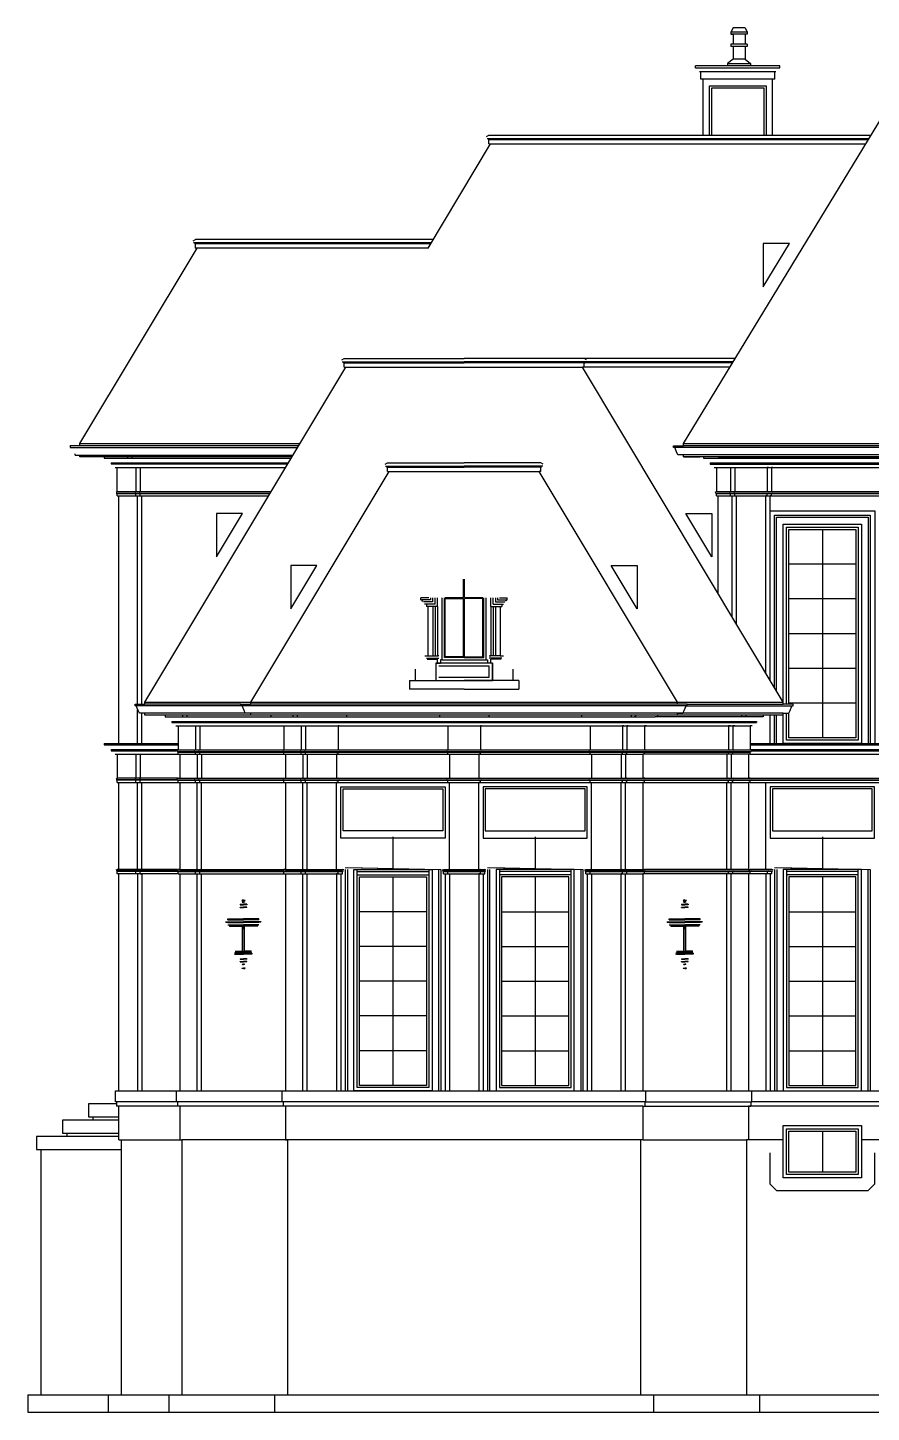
# Model space of a CAD drawing. Header units: metres. Extents: x -770 to 770, y 0 to 641.
# Drawn here: x -770 to -381, y 0 to 638 of the extents above; entities that cross this region are included whole.
import ezdxf

# ---------------------------------------------------------------- set-up
doc = ezdxf.new("R2010")
doc.units = ezdxf.units.M

msp = doc.modelspace()

# ---------------------------------------------------------------- linework, layer by layer
at = {"layer": 'EL-Roof', "color": 8}
for p, q in [((-558.33, 587.45, -0.34), (-557.24, 588, -0.34)), ((-557.24, 588, -0.34), (-381.28, 588, -0.34)), ((-558.08, 586.5, -0.34), (-382.2, 586.5, -0.34)), ((-557.24, 586, -0.34), (-557.61, 586, -0.34)), ((-557.24, 584, -0.34), (-557.24, 586, -0.34)), ((-557.24, 586, -0.34), (-382.5, 586, -0.34)), ((-557.24, 584, -0.34), (-383.72, 584, -0.34)), ((-557.24, 584, -0.34), (-556.49, 584, -0.34)), ((-583.79, 538.5, -0.34), (-693.29, 538.5, -0.34)), ((-582.89, 540, -0.34), (-692.44, 540, -0.34)), ((-584.09, 538, -0.34), (-692.44, 538, -0.34)), ((-585.29, 536, -0.34), (-692.44, 536, -0.34)), ((-624.83, 483.65), (-568.69, 483.65)), ((-623.95, 483.15), (-568.69, 483.15)), ((-444.78, 483.65), (-568.69, 483.65)), ((-513.43, 483.15), (-568.69, 483.15)), ((-750.1, 445.2), (-644.77, 445.2)), ((-750.1, 444.2), (-645.37, 444.2)), ((-747.76, 440.75), (-747.76, 441.29)), ((-747.76, 440.75), (-647.44, 440.75)), ((-745.69, 440), (-745.69, 440.75)), ((-177.44, 444.25), (-471.69, 444.25)), ((-177.44, 445), (-467.69, 445)), ((-177.44, 440.86), (-467.69, 440.86)), ((-604.89, 435.65), (-568.69, 435.65)), ((-604.02, 435.15), (-568.69, 435.15)), ((-532.48, 435.65), (-568.69, 435.65)), ((-533.36, 435.15), (-568.69, 435.15)), ((-671.46, 325.25), (-719.69, 325.25)), ((-671.46, 326), (-715.69, 326)), ((-466.41, 325.25), (-670.96, 325.25)), ((-470.42, 326), (-666.96, 326)), ((-465.91, 326), (-421.69, 326)), ((-465.91, 325.25), (-417.68, 325.25)), ((-421.69, 321.86), (-715.69, 321.86))]:
    msp.add_line(p, q, dxfattribs=at)
at = {"layer": 'EL-Roof'}
for p, q in [((-623.95, 485.15), (-568.69, 485.15)), ((-443.87, 485.15), (-568.69, 485.15)), ((-605.11, 436.6), (-604.02, 437.15)), ((-604.02, 435.15), (-604.39, 435.15)), ((-604.02, 437.15), (-568.69, 437.15)), ((-604.02, 433.15), (-604.02, 435.15)), ((-533.36, 437.15), (-568.69, 437.15)), ((-532.26, 436.6), (-533.36, 437.15)), ((-533.36, 435.15), (-532.98, 435.15)), ((-533.36, 433.15), (-533.36, 435.15)), ((-604.02, 433.15), (-603.27, 433.15)), ((-533.36, 433.15), (-534.11, 433.15)), ((-421.69, 321), (-715.69, 321))]:
    msp.add_line(p, q, dxfattribs=at)
at = {"layer": 'EL-Roof', "color": 1}
for p, q in [((-623.2, 481.15), (-514.18, 481.15)), ((-603.27, 433.15), (-534.11, 433.15))]:
    msp.add_line(p, q, dxfattribs=at)
at = {"layer": 'EL-Roof', "linetype": 'ByBlock'}
msp.add_line((-467.69, 440), (-460.04, 440), dxfattribs=at)
at = {"layer": 'EL-Roof'}
for points in [[(-467.69, 446), (-367.44, 610.75)], [(-715.69, 327), (-623.2, 481.15)], [(-421.69, 327), (-514.18, 481.15)], [(-467.69, 440), (-467.69, 440.86), (-470.19, 440.86), (-470.79, 442.2), (-471.69, 444.25), (-472.19, 444.25), (-472.19, 445), (-467.69, 445), (-467.69, 446)], [(-467.69, 446), (-177.44, 446)], [(-177.44, 440), (-467.69, 440)], [(-666.96, 327), (-603.27, 433.15)], [(-470.42, 327), (-534.11, 433.15)], [(-715.69, 321), (-715.69, 321.86), (-718.19, 321.86), (-718.79, 323.2), (-719.69, 325.25), (-720.19, 325.25), (-720.19, 326), (-715.69, 326), (-715.69, 327)], [(-715.69, 327), (-421.69, 327)], [(-666.96, 321), (-666.96, 321.86), (-669.46, 321.86), (-670.06, 323.2), (-670.96, 325.25), (-671.46, 325.25), (-671.46, 326), (-666.96, 326), (-666.96, 327)], [(-470.42, 321), (-470.42, 321.86), (-467.92, 321.86), (-467.32, 323.2), (-466.41, 325.25), (-465.91, 325.25), (-465.91, 326), (-470.42, 326), (-470.42, 327)], [(-421.69, 321), (-421.69, 321.86), (-419.19, 321.86), (-418.58, 323.2), (-417.68, 325.25), (-417.18, 325.25), (-417.18, 326), (-421.69, 326), (-421.69, 327)]]:
    msp.add_lwpolyline(points, dxfattribs=at)
at = {"layer": 'EL-Roof', "color": 8, "elevation": -0.34}
for points in [[(-585.29, 536), (-556.49, 584)], [(-745.69, 446), (-691.69, 536)]]:
    msp.add_lwpolyline(points, dxfattribs=at)
at = {"layer": 'EL-Roof', "color": 8}
for points in [[(-745.69, 446), (-644.29, 446)], [(-647.89, 440), (-745.69, 440)]]:
    msp.add_lwpolyline(points, dxfattribs=at)
at = {"layer": 'EL-Stair', "color": 8}
for points in [[(-728.73, 142), (-741.69, 142), (-741.69, 136), (-727.69, 136)], [(-727.69, 134.5), (-753.69, 134.5), (-753.69, 128.5), (-727.69, 128.5)], [(-739.69, 136), (-739.69, 134.5)], [(-751.69, 128.5), (-751.69, 127)], [(-727.69, 127), (-765.69, 127), (-765.69, 121), (-726.69, 121)], [(-763.69, 121), (-763.69, 119.5)]]:
    msp.add_lwpolyline(points, dxfattribs=at)
at = {"layer": 'EL-Trim', "color": 8}
for p, q in [((-438.26, 635.52), (-445.82, 635.52)), ((-438.26, 634.52), (-445.82, 634.52)), ((-438.26, 629.89), (-445.82, 629.89)), ((-438.26, 628.89), (-445.82, 628.89)), ((-462.04, 619.02), (-462.04, 620.02)), ((-423.24, 620.02), (-462.04, 620.02)), ((-462.04, 619.02), (-423.24, 619.02)), ((-462.04, 619.02), (-462.04, 619.02)), ((-447.32, 621.02), (-436.76, 621.02)), ((-439.26, 623.02), (-444.82, 623.02)), ((-423.24, 619.02), (-423.24, 620.02)), ((-423.24, 619.02), (-423.24, 619.02)), ((-425.04, 617.22), (-460.24, 617.22)), ((-459.64, 613.81), (-459.64, 617.22)), ((-425.64, 613.81), (-459.64, 613.81)), ((-458.64, 588), (-458.64, 613.81)), ((-426.64, 588), (-426.64, 613.81)), ((-425.64, 613.81), (-425.64, 617.22)), ((-693.53, 539.45, -0.34), (-692.44, 540, -0.34)), ((-692.44, 538, -0.34), (-692.81, 538, -0.34)), ((-692.44, 536, -0.34), (-692.44, 538, -0.34)), ((-692.44, 536, -0.34), (-691.69, 536, -0.34)), ((-750.1, 445.2), (-750.1, 444.2)), ((-745.69, 445.2), (-745.69, 446)), ((-734.44, 440, 0.34), (-734.44, 439.25, 0.34)), ((-723.69, 440, 0.34), (-723.69, 439.25, 0.34)), ((-721.69, 440, 0.34), (-721.69, 439.25, 0.34)), ((-734.44, 439.25, 0.34), (-733.44, 439.25, 0.34)), ((-733.44, 439.25), (-648.34, 439.25)), ((-731.31, 437.13, 0.34), (-731.31, 436.63, 0.34)), ((-731.31, 437.13), (-649.61, 437.13)), ((-731.31, 436.63), (-649.91, 436.63)), ((-729.44, 435), (-650.89, 435)), ((-723.69, 439.25, 0.34), (-723.19, 439.25, 0.34)), ((-721.69, 439.25, 0.34), (-721.19, 439.25, 0.34)), ((-721.69, 437.13, 0.34), (-721.69, 436.63, 0.34)), ((-719.81, 435, 0.34), (-719.81, 424, 0.34)), ((-719.69, 437.13, 0.34), (-719.69, 436.63, 0.34)), ((-717.81, 435, 0.34), (-717.81, 424, 0.34)), ((-728.99, 423.73, 0.34), (-728.44, 424, 0.34)), ((-728.88, 423.25, 0.34), (-657.94, 423.25, 0.34)), ((-728.63, 423, 0.34), (-658.09, 423, 0.34)), ((-728.44, 424, 0.34), (-657.49, 424, 0.34)), ((-728.44, 422, 0.34), (-728.44, 423, 0.34)), ((-728.44, 422, 0.34), (-658.69, 422, 0.34)), ((-727.69, 308), (-727.69, 422, 0.34)), ((-720.36, 423.73, 0.34), (-719.81, 424, 0.34)), ((-719.81, 422, 0.34), (-719.81, 423, 0.34)), ((-719.06, 326), (-719.06, 422, 0.34)), ((-718.36, 423.73, 0.34), (-717.81, 424, 0.34)), ((-717.81, 422, 0.34), (-717.81, 423, 0.34)), ((-717.06, 326), (-717.06, 422, 0.34)), ((-719.06, 308), (-719.06, 323.42)), ((-717.06, 308), (-717.06, 321.87)), ((-734.44, 308), (-734.44, 307.25)), ((-734.44, 308), (-700.44, 308)), ((-734.44, 307.25), (-700.44, 307.25)), ((-723.69, 308), (-723.69, 307.25)), ((-721.69, 308), (-721.69, 307.25)), ((-731.31, 305.13), (-731.31, 304.63)), ((-731.31, 305.13), (-700.44, 305.13)), ((-731.28, 304.63), (-701.09, 304.63)), ((-729.44, 303), (-728.44, 303)), ((-728.44, 303), (-728.44, 292)), ((-728.44, 303), (-699.69, 303)), ((-721.69, 305.13), (-721.69, 304.63)), ((-720.31, 303), (-719.81, 303)), ((-719.81, 303), (-719.81, 292)), ((-719.69, 305.13), (-719.69, 304.63)), ((-718.31, 303), (-717.81, 303)), ((-717.81, 303), (-717.81, 292)), ((-728.99, 291.73), (-728.44, 292)), ((-700.88, 291.25), (-728.88, 291.25)), ((-700.44, 291), (-728.63, 291)), ((-700.44, 292), (-728.44, 292)), ((-728.44, 290), (-728.44, 291)), ((-728.44, 290), (-700.44, 290)), ((-727.69, 250), (-727.69, 290)), ((-720.36, 291.73), (-719.81, 292)), ((-719.81, 290), (-719.81, 291)), ((-719.06, 250), (-719.06, 290)), ((-718.36, 291.73), (-717.81, 292)), ((-717.81, 290), (-717.81, 291)), ((-717.06, 250), (-717.06, 290)), ((-728.99, 249.73), (-728.44, 250)), ((-700.88, 249.25), (-728.86, 249.25)), ((-728.44, 249), (-728.63, 249)), ((-700.63, 250), (-728.44, 250)), ((-728.44, 248), (-728.44, 249)), ((-700.63, 249), (-728.44, 249)), ((-720.36, 249.73), (-719.81, 250)), ((-719.81, 249), (-720, 249)), ((-719.81, 248), (-719.81, 249)), ((-718.36, 249.73), (-717.81, 250)), ((-717.81, 249), (-718, 249)), ((-717.81, 248), (-717.81, 249)), ((-700.63, 248), (-728.44, 248)), ((-727.69, 148), (-727.69, 248)), ((-719.06, 248), (-719.06, 148)), ((-717.81, 248), (-717.06, 248)), ((-701.19, 143), (-729.19, 143)), ((-728.73, 143), (-728.73, 141)), ((-700.73, 141), (-728.73, 141)), ((-727.69, 125.5), (-727.69, 141)), ((-485.38, 143), (-701.19, 143)), ((-484.92, 143), (-436.65, 143)), ((-312.19, 143), (-436.42, 143)), ((-726.69, 125.5), (-699.69, 125.5))]:
    msp.add_line(p, q, dxfattribs=at)
for points in [[(-439.26, 637.52), (-444.82, 637.52), (-445.82, 635.52), (-445.82, 634.52), (-444.82, 634.54), (-444.82, 629.89)], [(-439.26, 637.52), (-438.26, 635.52), (-438.26, 634.52), (-439.26, 634.54), (-439.26, 629.89)], [(-444.82, 628.89), (-444.82, 623.02), (-447.32, 621.02), (-447.32, 620.02)], [(-445.82, 629.89), (-445.82, 628.89)], [(-439.26, 628.89), (-439.26, 623.02), (-436.76, 621.02), (-436.76, 620.02)], [(-438.26, 629.89), (-438.26, 628.89)], [(-455.64, 588), (-455.64, 610.81), (-429.64, 610.81), (-429.64, 588)], [(-454.64, 588), (-454.64, 609.81), (-430.64, 609.81), (-430.64, 588)], [(-717.06, 250), (-717.06, 250)], [(-717.06, 248), (-717.06, 148)], [(-728.73, 143), (-729.19, 143), (-729.19, 148), (-701.19, 148)], [(-727.69, 125.5), (-726.69, 125.5), (-726.69, 119.5)]]:
    msp.add_lwpolyline(points, dxfattribs=at)
at = {"layer": 'EL-Trim', "color": 8, "elevation": 0.34}
msp.add_lwpolyline([(-728.44, 424), (-728.44, 435)], dxfattribs=at)
at = {"layer": 'EL-Wall'}
for p, q in [((-700.73, 143), (-700.73, 141)), ((-699.69, 141), (-700.73, 141)), ((-652, 143), (-652, 141)), ((-650.96, 141), (-652, 141)), ((-486.42, 141), (-485.38, 141)), ((-485.38, 143), (-485.38, 141)), ((-437.69, 141), (-436.65, 141)), ((-436.65, 143), (-436.65, 141))]:
    msp.add_line(p, q, dxfattribs=at)
for points in [[(-700.73, 143), (-701.19, 143), (-701.19, 148), (-436.19, 148)], [(-652, 143), (-652.46, 143), (-652.46, 148)], [(-485.38, 143), (-484.92, 143), (-484.92, 148)], [(-436.65, 143), (-436.19, 143), (-436.19, 148)]]:
    msp.add_lwpolyline(points, dxfattribs=at)
at = {"layer": 'EL-Window'}
for p, q in [((-403.69, 406.5), (-403.69, 310.5)), ((-388.19, 390.5), (-419.19, 390.5)), ((-388.19, 374.5), (-419.19, 374.5)), ((-388.19, 358.5), (-419.19, 358.5)), ((-388.19, 342.5), (-419.19, 342.5)), ((-388.19, 326.5), (-419.19, 326.5)), ((-601.44, 265), (-601.44, 250)), ((-535.94, 265), (-535.94, 250)), ((-403.69, 265), (-403.69, 250)), ((-617.94, 249), (-584.94, 249)), ((-616.44, 250), (-586.44, 250)), ((-519.44, 249), (-552.44, 249)), ((-520.94, 250), (-550.94, 250)), ((-387.19, 249), (-420.19, 249)), ((-388.69, 250), (-418.69, 250)), ((-617.94, 247.5), (-584.94, 247.5)), ((-601.44, 246.5), (-601.44, 150.5)), ((-519.44, 247.5), (-552.44, 247.5)), ((-535.94, 246.5), (-535.94, 150.5)), ((-387.19, 247.5), (-420.19, 247.5)), ((-403.69, 246.5), (-403.69, 150.5)), ((-585.94, 230.5), (-616.94, 230.5)), ((-551.44, 230.5), (-520.44, 230.5)), ((-419.19, 230.5), (-388.19, 230.5)), ((-585.94, 214.5), (-616.94, 214.5)), ((-551.44, 214.5), (-520.44, 214.5)), ((-419.19, 214.5), (-388.19, 214.5)), ((-585.94, 198.5), (-616.94, 198.5)), ((-551.44, 198.5), (-520.44, 198.5)), ((-419.19, 198.5), (-388.19, 198.5)), ((-585.94, 182.5), (-616.94, 182.5)), ((-551.44, 182.5), (-520.44, 182.5)), ((-419.19, 182.5), (-388.19, 182.5)), ((-585.94, 166.5), (-616.94, 166.5)), ((-551.44, 166.5), (-520.44, 166.5)), ((-419.19, 166.5), (-388.19, 166.5))]:
    msp.add_line(p, q, dxfattribs=at)
at = {"layer": 'EL-Window', "color": 1}
for points in [[(-421.69, 326), (-421.69, 409), (-385.69, 409), (-385.69, 308), (-421.69, 308)], [(-421.69, 308), (-421.69, 321.86)]]:
    msp.add_lwpolyline(points, dxfattribs=at)
at = {"layer": 'EL-Window', "color": 8}
for points in [[(-420.19, 326), (-420.19, 407.5), (-387.19, 407.5), (-387.19, 309.5), (-420.19, 309.5), (-420.19, 321.86)], [(-419.19, 326), (-419.19, 406.5), (-388.19, 406.5), (-388.19, 310.5), (-419.19, 310.5), (-419.19, 321.86)], [(-616.44, 250), (-586.44, 250)], [(-520.94, 250), (-550.94, 250)], [(-388.69, 250), (-418.69, 250)]]:
    msp.add_lwpolyline(points, dxfattribs=at)
at = {"layer": 'EL-Window', "color": 1}
for points in [[(-583.44, 250), (-583.44, 148), (-619.44, 148), (-619.44, 250)], [(-553.94, 250), (-553.94, 148), (-517.94, 148), (-517.94, 250)], [(-421.69, 250), (-421.69, 148), (-385.69, 148), (-385.69, 250)]]:
    msp.add_lwpolyline(points, close=True, dxfattribs=at)
at = {"layer": 'EL-Window', "color": 8}
for points in [[(-584.94, 250), (-584.94, 149.5), (-617.94, 149.5), (-617.94, 250)], [(-552.44, 250), (-552.44, 149.5), (-519.44, 149.5), (-519.44, 250)], [(-420.19, 250), (-420.19, 149.5), (-387.19, 149.5), (-387.19, 250)], [(-585.94, 246.5), (-585.94, 150.5), (-616.94, 150.5), (-616.94, 246.5)], [(-551.44, 246.5), (-551.44, 150.5), (-520.44, 150.5), (-520.44, 246.5)], [(-419.19, 246.5), (-419.19, 150.5), (-388.19, 150.5), (-388.19, 246.5)]]:
    msp.add_lwpolyline(points, close=True, dxfattribs=at)
at = {"layer": 'FP-Above'}
for points in [[(-387.19, 119.5), (-387.19, 109.5), (-420.19, 109.5), (-420.19, 119.5)], [(-388.19, 119.5), (-388.19, 110.5), (-419.19, 110.5), (-419.19, 119.5)], [(-403.69, 119.5), (-403.69, 110.5)]]:
    msp.add_lwpolyline(points, dxfattribs=at)
at = {"layer": 'FP-Footing'}
for p, q in [((-763.69, 119.5), (-763.69, 8)), ((-726.69, 119.5), (-726.69, 8)), ((-698.69, 119.5), (-698.69, 8)), ((-649.96, 119.5), (-649.96, 8)), ((-487.42, 119.5), (-487.42, 8)), ((-438.69, 119.5), (-438.69, 8)), ((-769.69, 8), (-769.69, 0)), ((-769.69, 8), (769.69, 8)), ((-732.69, 8), (-732.69, 0)), ((-704.69, 8), (-704.69, 0)), ((-655.96, 8), (-655.96, 0)), ((-481.42, 8), (-481.42, 0)), ((-432.69, 8), (-432.69, 0)), ((-769.69, 0), (0.31, 0))]:
    msp.add_line(p, q, dxfattribs=at)
for points in [[(-379.69, 119.5), (-379.69, 105), (-382.69, 102), (-424.69, 102), (-427.69, 105), (-427.69, 119.5)], [(-385.69, 119.5), (-385.69, 108), (-421.69, 108), (-421.69, 119.5)]]:
    msp.add_lwpolyline(points, dxfattribs=at)
at = {"layer": 'FP-Hatch'}
for p, q in [((-671.89, 233.89), (-671.82, 233.89)), ((-671.82, 233.89), (-670.32, 233.89)), ((-671.82, 233.71), (-670.32, 233.71)), ((-671.82, 232.39), (-670.32, 232.39)), ((-671.63, 232.58), (-670.32, 232.58)), ((-670.92, 235.6), (-670.98, 235.6)), ((-670.92, 235.6), (-670.32, 235.6)), ((-670.32, 235.78), (-670.9, 235.78)), ((-670.88, 234.85), (-670.32, 234.85)), ((-670.79, 235.03), (-670.32, 235.03)), ((-670.32, 235.78), (-669.74, 235.78)), ((-669.72, 235.6), (-670.32, 235.6)), ((-669.85, 235.03), (-670.32, 235.03)), ((-669.76, 234.85), (-670.32, 234.85)), ((-668.82, 233.89), (-670.32, 233.89)), ((-668.82, 233.71), (-670.32, 233.71)), ((-669.01, 232.58), (-670.32, 232.58)), ((-668.82, 232.39), (-670.32, 232.39)), ((-669.72, 235.6), (-669.67, 235.6)), ((-668.75, 233.89), (-668.82, 233.89)), ((-468.62, 233.89), (-468.55, 233.89)), ((-468.55, 233.89), (-467.05, 233.89)), ((-468.55, 233.71), (-467.05, 233.71)), ((-468.55, 232.39), (-467.05, 232.39)), ((-468.37, 232.58), (-467.05, 232.58)), ((-467.66, 235.6), (-467.71, 235.6)), ((-467.66, 235.6), (-467.05, 235.6)), ((-467.05, 235.78), (-467.63, 235.78)), ((-467.62, 234.85), (-467.05, 234.85)), ((-467.52, 235.03), (-467.05, 235.03)), ((-467.05, 235.78), (-466.47, 235.78)), ((-466.45, 235.6), (-467.05, 235.6)), ((-466.58, 235.03), (-467.05, 235.03)), ((-466.49, 234.85), (-467.05, 234.85)), ((-465.55, 233.89), (-467.05, 233.89)), ((-465.55, 233.71), (-467.05, 233.71)), ((-465.74, 232.58), (-467.05, 232.58)), ((-465.55, 232.39), (-467.05, 232.39)), ((-466.45, 235.6), (-466.4, 235.6)), ((-465.49, 233.89), (-465.55, 233.89)), ((-678.45, 225.82), (-678.38, 225.82)), ((-678.38, 225.64), (-678.38, 225.82)), ((-678.38, 225.82), (-670.32, 225.82)), ((-678.38, 225.64), (-677.63, 225.64)), ((-677.63, 225.64), (-670.32, 225.64)), ((-677.45, 226.77), (-677.45, 227.14)), ((-677.45, 227.14), (-670.32, 227.14)), ((-677.45, 226.77), (-670.32, 226.77)), ((-677.45, 225.46), (-670.32, 225.46)), ((-677.45, 224.52), (-677.3, 224.52)), ((-677.3, 224.52), (-670.32, 224.52)), ((-676.96, 224.33), (-677.11, 224.33)), ((-676.96, 224.33), (-670.32, 224.33)), ((-676.88, 223.96), (-676.95, 223.96)), ((-676.88, 223.96), (-670.51, 223.96)), ((-676.69, 223.88), (-670.77, 223.88)), ((-670.77, 212.23), (-670.77, 223.96)), ((-670.7, 212.23), (-670.7, 223.96)), ((-663.2, 227.14), (-670.32, 227.14)), ((-663.2, 226.77), (-670.32, 226.77)), ((-662.26, 225.82), (-670.32, 225.82)), ((-663.01, 225.64), (-670.32, 225.64)), ((-663.2, 225.46), (-670.32, 225.46)), ((-663.35, 224.52), (-670.32, 224.52)), ((-663.68, 224.33), (-670.32, 224.33)), ((-663.77, 223.96), (-670.13, 223.96)), ((-669.95, 212.23), (-669.95, 223.96)), ((-669.87, 212.23), (-669.87, 223.96)), ((-663.96, 223.88), (-669.87, 223.88)), ((-663.77, 223.96), (-663.69, 223.96)), ((-663.68, 224.33), (-663.53, 224.33)), ((-663.2, 224.52), (-663.35, 224.52)), ((-663.2, 226.77), (-663.2, 227.14)), ((-662.26, 225.64), (-663.01, 225.64)), ((-662.26, 225.64), (-662.26, 225.82)), ((-662.19, 225.82), (-662.26, 225.82)), ((-475.18, 225.82), (-475.12, 225.82)), ((-475.12, 225.64), (-475.12, 225.82)), ((-475.12, 225.82), (-467.05, 225.82)), ((-475.12, 225.64), (-474.37, 225.64)), ((-474.37, 225.64), (-467.05, 225.64)), ((-474.18, 226.77), (-474.18, 227.14)), ((-474.18, 227.14), (-467.05, 227.14)), ((-474.18, 226.77), (-467.05, 226.77)), ((-474.18, 225.46), (-467.05, 225.46)), ((-474.18, 224.52), (-474.03, 224.52)), ((-474.03, 224.52), (-467.05, 224.52)), ((-473.69, 224.33), (-473.84, 224.33)), ((-473.69, 224.33), (-467.05, 224.33)), ((-473.61, 223.96), (-473.68, 223.96)), ((-473.61, 223.96), (-467.24, 223.96)), ((-473.42, 223.88), (-467.5, 223.88)), ((-467.5, 212.23), (-467.5, 223.96)), ((-467.43, 212.23), (-467.43, 223.96)), ((-459.93, 227.14), (-467.05, 227.14)), ((-459.93, 226.77), (-467.05, 226.77)), ((-458.99, 225.82), (-467.05, 225.82)), ((-459.74, 225.64), (-467.05, 225.64)), ((-459.93, 225.46), (-467.05, 225.46)), ((-460.08, 224.52), (-467.05, 224.52)), ((-460.42, 224.33), (-467.05, 224.33)), ((-460.5, 223.96), (-466.87, 223.96)), ((-466.68, 212.23), (-466.68, 223.96)), ((-466.6, 212.23), (-466.6, 223.96)), ((-460.69, 223.88), (-466.6, 223.88)), ((-460.5, 223.96), (-460.42, 223.96)), ((-460.42, 224.33), (-460.27, 224.33)), ((-459.93, 224.52), (-460.08, 224.52)), ((-459.93, 226.77), (-459.93, 227.14)), ((-458.99, 225.64), (-459.74, 225.64)), ((-458.99, 225.64), (-458.99, 225.82)), ((-458.92, 225.82), (-458.99, 225.82)), ((-674.53, 211.14), (-674.46, 211.14)), ((-674.46, 211.05), (-674.46, 211.14)), ((-674.46, 211.14), (-670.32, 211.14)), ((-674.46, 211.05), (-674.28, 211.05)), ((-674.28, 211.05), (-670.32, 211.05)), ((-674.18, 210.96), (-673.44, 210.96)), ((-674.02, 212.23), (-674.09, 212.2)), ((-674.07, 211.67), (-674.07, 211.86)), ((-674.07, 211.86), (-670.32, 211.86)), ((-674.07, 211.67), (-670.32, 211.67)), ((-674.02, 212.23), (-670.32, 212.23)), ((-673.85, 212.31), (-670.77, 212.31)), ((-673.44, 210.96), (-670.32, 210.96)), ((-666.62, 212.23), (-670.32, 212.23)), ((-666.57, 211.86), (-670.32, 211.86)), ((-666.57, 211.67), (-670.32, 211.67)), ((-666.18, 211.14), (-670.32, 211.14)), ((-666.37, 211.05), (-670.32, 211.05)), ((-667.2, 210.96), (-670.32, 210.96)), ((-666.79, 212.31), (-669.87, 212.31)), ((-666.46, 210.96), (-667.2, 210.96)), ((-666.62, 212.23), (-666.55, 212.2)), ((-666.57, 211.67), (-666.57, 211.86)), ((-666.18, 211.05), (-666.37, 211.05)), ((-666.18, 211.05), (-666.18, 211.14)), ((-666.11, 211.14), (-666.18, 211.14)), ((-471.26, 211.14), (-471.19, 211.14)), ((-471.19, 211.05), (-471.19, 211.14)), ((-471.19, 211.14), (-467.05, 211.14)), ((-471.19, 211.05), (-471.01, 211.05)), ((-471.01, 211.05), (-467.05, 211.05)), ((-470.91, 210.96), (-470.17, 210.96)), ((-470.75, 212.23), (-470.82, 212.2)), ((-470.8, 211.67), (-470.8, 211.86)), ((-470.8, 211.86), (-467.05, 211.86)), ((-470.8, 211.67), (-467.05, 211.67)), ((-470.75, 212.23), (-467.05, 212.23)), ((-470.58, 212.31), (-467.5, 212.31)), ((-470.17, 210.96), (-467.05, 210.96)), ((-463.35, 212.23), (-467.05, 212.23)), ((-463.3, 211.86), (-467.05, 211.86)), ((-463.3, 211.67), (-467.05, 211.67)), ((-462.91, 211.14), (-467.05, 211.14)), ((-463.1, 211.05), (-467.05, 211.05)), ((-463.94, 210.96), (-467.05, 210.96)), ((-463.52, 212.31), (-466.6, 212.31)), ((-463.19, 210.96), (-463.94, 210.96)), ((-463.35, 212.23), (-463.29, 212.2)), ((-463.3, 211.67), (-463.3, 211.86)), ((-462.91, 211.05), (-463.1, 211.05)), ((-462.91, 211.05), (-462.91, 211.14)), ((-462.84, 211.14), (-462.91, 211.14)), ((-671.89, 207.35), (-671.82, 207.35)), ((-671.82, 208.85), (-670.32, 208.85)), ((-671.82, 207.54), (-670.32, 207.54)), ((-671.82, 207.35), (-670.32, 207.35)), ((-671.63, 208.66), (-670.32, 208.66)), ((-670.92, 204.52), (-670.98, 204.52)), ((-670.92, 204.52), (-670.32, 204.52)), ((-670.32, 204.34), (-670.9, 204.34)), ((-670.88, 206.4), (-670.32, 206.4)), ((-670.79, 206.21), (-670.32, 206.21)), ((-668.82, 208.85), (-670.32, 208.85)), ((-669.01, 208.66), (-670.32, 208.66)), ((-668.82, 207.54), (-670.32, 207.54)), ((-668.82, 207.35), (-670.32, 207.35)), ((-669.76, 206.4), (-670.32, 206.4)), ((-669.85, 206.21), (-670.32, 206.21)), ((-669.72, 204.52), (-670.32, 204.52)), ((-670.32, 204.34), (-669.74, 204.34)), ((-669.72, 204.52), (-669.67, 204.52)), ((-668.75, 207.35), (-668.82, 207.35)), ((-468.62, 207.35), (-468.55, 207.35)), ((-468.55, 208.85), (-467.05, 208.85)), ((-468.55, 207.54), (-467.05, 207.54)), ((-468.55, 207.35), (-467.05, 207.35)), ((-468.37, 208.66), (-467.05, 208.66)), ((-467.66, 204.52), (-467.71, 204.52)), ((-467.66, 204.52), (-467.05, 204.52)), ((-467.05, 204.34), (-467.63, 204.34)), ((-467.62, 206.4), (-467.05, 206.4)), ((-467.52, 206.21), (-467.05, 206.21)), ((-465.55, 208.85), (-467.05, 208.85)), ((-465.74, 208.66), (-467.05, 208.66)), ((-465.55, 207.54), (-467.05, 207.54)), ((-465.55, 207.35), (-467.05, 207.35)), ((-466.49, 206.4), (-467.05, 206.4)), ((-466.58, 206.21), (-467.05, 206.21)), ((-466.45, 204.52), (-467.05, 204.52)), ((-467.05, 204.34), (-466.47, 204.34)), ((-466.45, 204.52), (-466.4, 204.52)), ((-465.49, 207.35), (-465.55, 207.35))]:
    msp.add_line(p, q, dxfattribs=at)
for points in [[(-671.82, 233.89), (-671.82, 233.71)], [(-671.82, 232.39), (-671.82, 232.58), (-671.63, 232.58)], [(-670.9, 235.78), (-670.98, 235.78), (-671.07, 235.69), (-671.07, 235.69), (-670.98, 235.6)], [(-670.79, 235.03), (-670.88, 234.94), (-670.88, 234.85)], [(-669.85, 235.03), (-669.76, 234.94), (-669.76, 234.85)], [(-669.74, 235.78), (-669.67, 235.78), (-669.57, 235.69), (-669.57, 235.69), (-669.67, 235.6)], [(-668.82, 232.39), (-668.82, 232.58), (-669.01, 232.58)], [(-668.82, 233.89), (-668.82, 233.71)], [(-468.55, 233.89), (-468.55, 233.71)], [(-468.55, 232.39), (-468.55, 232.58), (-468.37, 232.58)], [(-467.63, 235.78), (-467.71, 235.78), (-467.8, 235.69), (-467.8, 235.69), (-467.71, 235.6)], [(-467.52, 235.03), (-467.62, 234.94), (-467.62, 234.85)], [(-466.58, 235.03), (-466.49, 234.94), (-466.49, 234.85)], [(-466.47, 235.78), (-466.4, 235.78), (-466.3, 235.69), (-466.3, 235.69), (-466.4, 235.6)], [(-465.55, 232.39), (-465.55, 232.58), (-465.74, 232.58)], [(-465.55, 233.89), (-465.55, 233.71)], [(-670.51, 222.46), (-670.51, 224.33), (-670.13, 224.33), (-670.13, 222.46)], [(-466.87, 222.46), (-466.87, 224.33), (-467.24, 224.33), (-467.24, 222.46)], [(-671.82, 208.85), (-671.82, 208.66), (-671.63, 208.66)], [(-671.82, 207.35), (-671.82, 207.54)], [(-670.9, 204.34), (-670.98, 204.34), (-671.07, 204.43), (-671.07, 204.43), (-670.98, 204.52)], [(-670.79, 206.21), (-670.88, 206.31), (-670.88, 206.4)], [(-669.85, 206.21), (-669.76, 206.31), (-669.76, 206.4)], [(-669.74, 204.34), (-669.67, 204.34), (-669.57, 204.43), (-669.57, 204.43), (-669.67, 204.52)], [(-668.82, 208.85), (-668.82, 208.66), (-669.01, 208.66)], [(-668.82, 207.35), (-668.82, 207.54)], [(-468.55, 208.85), (-468.55, 208.66), (-468.37, 208.66)], [(-468.55, 207.35), (-468.55, 207.54)], [(-467.63, 204.34), (-467.71, 204.34), (-467.8, 204.43), (-467.8, 204.43), (-467.71, 204.52)], [(-467.52, 206.21), (-467.62, 206.31), (-467.62, 206.4)], [(-466.58, 206.21), (-466.49, 206.31), (-466.49, 206.4)], [(-466.47, 204.34), (-466.4, 204.34), (-466.3, 204.43), (-466.3, 204.43), (-466.4, 204.52)], [(-465.55, 208.85), (-465.55, 208.66), (-465.74, 208.66)], [(-465.55, 207.35), (-465.55, 207.54)]]:
    msp.add_lwpolyline(points, dxfattribs=at)
at = {"layer": 'FP-Note'}
for points in [[(-418.89, 538.2), (-430.89, 538.2), (-430.89, 518.2), (-418.89, 538.2)], [(-670.77, 413.9), (-682.77, 413.9), (-682.77, 393.9), (-670.77, 413.9)], [(-466.6, 413.9), (-454.6, 413.9), (-454.6, 393.9), (-466.6, 413.9)], [(-636.44, 389.9), (-648.44, 389.9), (-648.44, 369.9), (-636.44, 389.9)], [(-500.93, 389.9), (-488.93, 389.9), (-488.93, 369.9), (-500.93, 389.9)]]:
    msp.add_lwpolyline(points, dxfattribs=at)
at = {"layer": 'FP-Proposed Wall'}
for p, q in [((-625.05, 484.6), (-623.95, 485.15)), ((-512.33, 484.6), (-513.43, 485.15)), ((-623.95, 483.15), (-624.33, 483.15)), ((-623.95, 481.15), (-623.95, 483.15)), ((-623.95, 481.15), (-623.2, 481.15)), ((-513.43, 481.15), (-514.18, 481.15)), ((-513.43, 483.15), (-513.05, 483.15)), ((-513.43, 481.15), (-513.43, 483.15)), ((-458.44, 440), (-458.44, 439.25)), ((-451.69, 440), (-177.44, 440)), ((-458.44, 439.25), (-457.44, 439.25)), ((-455.31, 437.12), (-455.31, 436.62)), ((-453.44, 435), (-452.44, 435)), ((-452.44, 435), (-452.44, 424)), ((-452.98, 423.72), (-452.44, 424)), ((-452.44, 423), (-452.63, 423)), ((-452.44, 422), (-452.44, 423)), ((-452.44, 422), (-451.69, 422)), ((-451.69, 377), (-451.69, 422)), ((-568.92, 375.19), (-568.92, 383.62)), ((-568.46, 375.19), (-568.46, 383.62)), ((-588.56, 374.13), (-588.56, 374.96)), ((-584.95, 374.96), (-588.56, 374.96)), ((-588.56, 374.13), (-588.15, 374.13)), ((-588.15, 374.13), (-588.15, 373.71)), ((-584.12, 374.13), (-588.15, 374.13)), ((-588.15, 373.71), (-587.74, 373.51)), ((-583.19, 373.2), (-587.43, 373.2)), ((-586.08, 372.06), (-586.91, 372.06)), ((-586.08, 372.06), (-586.08, 370.97)), ((-582.05, 372.06), (-586.08, 372.06)), ((-585.36, 370.97), (-586.08, 370.97)), ((-585.36, 370.97), (-585.36, 348.33)), ((-580.97, 370.97), (-585.36, 370.97)), ((-584.12, 374.96), (-584.12, 374.13)), ((-583.19, 374.96), (-583.19, 373.2)), ((-583.14, 370.97), (-583.14, 348.33)), ((-582.05, 370.97), (-582.05, 348.33)), ((-580.97, 370.97), (-580.97, 348.33)), ((-577.35, 375.19), (-568.92, 375.19)), ((-568.92, 347.84), (-568.92, 374.73)), ((-568.46, 375.19), (-560.02, 375.19)), ((-568.46, 347.84), (-568.46, 374.73)), ((-556.4, 370.97), (-556.4, 348.33)), ((-556.4, 370.97), (-552.02, 370.97)), ((-555.32, 372.06), (-551.29, 372.06)), ((-555.32, 370.97), (-555.32, 348.33)), ((-554.24, 370.97), (-554.24, 348.33)), ((-554.18, 374.96), (-554.18, 373.2)), ((-554.18, 373.2), (-549.95, 373.2)), ((-553.25, 374.96), (-553.25, 374.13)), ((-553.25, 374.13), (-549.22, 374.13)), ((-552.42, 374.96), (-548.81, 374.96)), ((-552.02, 370.97), (-552.02, 348.33)), ((-552.02, 370.97), (-551.29, 370.97)), ((-551.29, 372.06), (-551.29, 370.97)), ((-551.29, 372.06), (-550.47, 372.06)), ((-549.22, 373.71), (-549.64, 373.51)), ((-549.22, 374.13), (-549.22, 373.71)), ((-548.81, 374.13), (-549.22, 374.13)), ((-548.81, 374.13), (-548.81, 374.96)), ((-586.8, 348.33), (-585.36, 348.33)), ((-586.05, 347.24), (-580.61, 347.24)), ((-585.7, 346.7), (-580.97, 346.7)), ((-585.36, 348.33), (-580.61, 348.33)), ((-581.69, 344.95), (-581.69, 337)), ((-581.69, 344.95), (-580.97, 344.95)), ((-580.25, 348.33), (-580.97, 348.33)), ((-580.97, 344.95), (-580.97, 346.7)), ((-580.61, 347.24), (-580.25, 347.24)), ((-578.8, 346.39), (-558.57, 346.39)), ((-557.13, 348.33), (-556.4, 348.33)), ((-556.77, 347.24), (-557.13, 347.24)), ((-552.02, 348.33), (-556.77, 348.33)), ((-551.33, 347.24), (-556.77, 347.24)), ((-556.4, 344.95), (-556.4, 346.7)), ((-551.68, 346.7), (-556.4, 346.7)), ((-555.68, 344.95), (-556.4, 344.95)), ((-555.68, 344.95), (-555.68, 337)), ((-552.02, 348.33), (-550.57, 348.33)), ((-591.2, 342.19), (-591.2, 337)), ((-546.18, 342.19), (-546.18, 337)), ((-593.86, 337), (-593.86, 333)), ((-593.86, 337), (-591.2, 337)), ((-568.69, 333), (-593.86, 333)), ((-568.69, 333), (-543.52, 333)), ((-543.52, 337), (-546.18, 337)), ((-543.52, 337), (-543.52, 333)), ((-706.44, 321), (-706.44, 320.25)), ((-706.44, 320.25), (-705.44, 320.25)), ((-657.71, 321), (-657.71, 320.25)), ((-657.71, 320.25), (-656.71, 320.25)), ((-479.67, 320.25), (-480.67, 320.25)), ((-479.67, 321), (-479.67, 320.25)), ((-430.94, 320.25), (-431.94, 320.25)), ((-430.94, 321), (-430.94, 320.25)), ((-703.31, 318.12), (-703.31, 317.62)), ((-701.44, 316), (-700.44, 316)), ((-700.44, 316), (-700.44, 305)), ((-654.58, 318.12), (-654.58, 317.62)), ((-652.71, 316), (-651.71, 316)), ((-651.71, 316), (-651.71, 305)), ((-485.67, 316), (-485.67, 305)), ((-484.67, 316), (-485.67, 316)), ((-482.79, 318.12), (-482.79, 317.62)), ((-436.94, 316), (-436.94, 305)), ((-435.94, 316), (-436.94, 316)), ((-434.06, 318.12), (-434.06, 317.62)), ((-436.94, 308), (-307.19, 308)), ((-700.99, 304.72), (-700.44, 305)), ((-700.44, 304), (-700.63, 304)), ((-700.44, 303), (-700.44, 304)), ((-700.44, 303), (-699.69, 303)), ((-699.69, 303), (-699.69, 292)), ((-652.25, 304.72), (-651.71, 305)), ((-651.71, 304), (-651.89, 304)), ((-651.71, 303), (-651.71, 304)), ((-651.71, 303), (-650.96, 303)), ((-650.96, 303), (-650.96, 292)), ((-486.42, 303), (-486.42, 292)), ((-485.67, 303), (-486.42, 303)), ((-485.12, 304.72), (-485.67, 305)), ((-485.67, 304), (-485.48, 304)), ((-485.67, 303), (-485.67, 304)), ((-437.69, 303), (-437.69, 292)), ((-436.94, 303), (-437.69, 303)), ((-436.39, 304.72), (-436.94, 305)), ((-436.94, 304), (-436.75, 304)), ((-436.94, 303), (-436.94, 304)), ((-700.99, 291.72), (-700.44, 292)), ((-700.44, 291), (-700.63, 291)), ((-700.44, 290), (-700.44, 291)), ((-700.44, 290), (-699.69, 290)), ((-652.25, 291.72), (-651.71, 292)), ((-651.71, 291), (-651.89, 291)), ((-651.71, 290), (-651.71, 291)), ((-651.71, 290), (-650.96, 290)), ((-485.67, 290), (-486.42, 290)), ((-485.12, 291.72), (-485.67, 292)), ((-485.67, 291), (-485.48, 291)), ((-485.67, 290), (-485.67, 291)), ((-436.94, 290), (-437.69, 290)), ((-436.39, 291.72), (-436.94, 292)), ((-436.94, 291), (-436.75, 291)), ((-436.94, 290), (-436.94, 291)), ((-700.99, 249.72), (-700.44, 250)), ((-700.44, 249), (-700.63, 249)), ((-699.69, 250), (-700.44, 250)), ((-700.44, 248), (-700.44, 249)), ((-652.25, 249.72), (-651.71, 250)), ((-651.71, 249), (-651.89, 249)), ((-650.96, 250), (-651.71, 250)), ((-651.71, 248), (-651.71, 249)), ((-486.42, 250), (-485.67, 250)), ((-485.12, 249.72), (-485.67, 250)), ((-485.67, 249), (-485.48, 249)), ((-485.67, 248), (-485.67, 249)), ((-437.69, 250), (-436.94, 250)), ((-436.39, 249.72), (-436.94, 250)), ((-436.94, 249), (-436.75, 249)), ((-436.94, 248), (-436.94, 249)), ((-700.44, 248), (-699.69, 248)), ((-651.71, 248), (-650.96, 248)), ((-485.67, 248), (-486.42, 248)), ((-436.94, 248), (-437.69, 248)), ((-436.19, 148), (-178.19, 148))]:
    msp.add_line(p, q, dxfattribs=at)
at = {"layer": 'FP-Proposed Wall', "color": 1}
for p, q in [((-446.3, 481.15), (-513.43, 481.15)), ((-452.44, 435), (-176.69, 435)), ((-451.69, 422), (-176.69, 422)), ((-700.44, 316), (-436.94, 316)), ((-699.69, 303), (-651.71, 303)), ((-650.96, 303), (-486.42, 303)), ((-437.69, 303), (-485.67, 303)), ((-436.94, 303), (-307.19, 303)), ((-699.69, 290), (-437.69, 290)), ((-436.94, 290), (-312.19, 290)), ((-486.42, 141), (-699.69, 141)), ((-486.42, 141), (-437.69, 141)), ((-312.19, 141), (-437.69, 141)), ((-487.42, 125.5), (-698.69, 125.5)), ((-486.42, 125.5), (-438.69, 125.5)), ((-421.69, 125.5), (-437.69, 125.5)), ((-325.19, 125.5), (-385.69, 125.5))]:
    msp.add_line(p, q, dxfattribs=at)
at = {"layer": 'FP-Proposed Wall', "color": 8}
for p, q in [((-445.08, 483.15), (-513.05, 483.15)), ((-447.82, 440), (-447.82, 439.25)), ((-425.16, 440), (-425.16, 439.25)), ((-382.22, 440), (-382.22, 439.25)), ((-457.44, 439.25), (-177.44, 439.25)), ((-455.31, 437.12), (-101.09, 437.12)), ((-455.31, 436.62), (-177.44, 436.62)), ((-445.81, 437.12), (-445.81, 436.62)), ((-444.44, 435), (-443.94, 435)), ((-443.94, 435), (-443.94, 424)), ((-429.04, 435), (-429.04, 424)), ((-428.54, 435), (-429.04, 435)), ((-427.16, 437.12), (-427.16, 436.62)), ((-452.88, 423.25), (-176.69, 423.25)), ((-452.44, 424), (-176.69, 424)), ((-452.44, 423), (-176.69, 423)), ((-444.49, 423.72), (-443.94, 424)), ((-443.94, 422), (-443.94, 423)), ((-443.94, 422), (-443.19, 422)), ((-443.19, 362.83), (-443.19, 422)), ((-429.04, 422), (-429.79, 422)), ((-428.49, 423.72), (-429.04, 424)), ((-429.04, 422), (-429.04, 423)), ((-705.44, 320.25), (-657.71, 320.25)), ((-696.44, 321), (-696.44, 320.25)), ((-656.71, 320.25), (-480.67, 320.25)), ((-645.58, 321), (-645.58, 320.25)), ((-622.81, 321), (-622.81, 320.25)), ((-580.06, 321), (-580.06, 320.25)), ((-557.31, 321), (-557.31, 320.25)), ((-514.57, 321), (-514.57, 320.25)), ((-491.79, 321), (-491.79, 320.25)), ((-431.94, 320.25), (-479.67, 320.25)), ((-440.94, 321), (-440.94, 320.25)), ((-703.31, 318.12), (-434.06, 318.12)), ((-703.31, 317.62), (-434.06, 317.62)), ((-693.31, 318.12), (-693.31, 317.62)), ((-691.44, 316), (-690.44, 316)), ((-690.44, 316), (-690.44, 305)), ((-643.58, 318.12), (-643.58, 317.62)), ((-642.21, 316), (-641.71, 316)), ((-641.71, 316), (-641.71, 305)), ((-626.69, 316), (-626.69, 305)), ((-626.19, 316), (-626.69, 316)), ((-624.81, 318.12), (-624.81, 317.62)), ((-578.06, 318.12), (-578.06, 317.62)), ((-576.69, 316), (-576.19, 316)), ((-576.19, 316), (-576.19, 305)), ((-561.19, 316), (-561.19, 305)), ((-560.69, 316), (-561.19, 316)), ((-559.31, 318.12), (-559.31, 317.62)), ((-512.56, 318.12), (-512.56, 317.62)), ((-511.19, 316), (-510.69, 316)), ((-510.69, 316), (-510.69, 305)), ((-495.67, 316), (-495.67, 305)), ((-495.17, 316), (-495.67, 316)), ((-493.79, 318.12), (-493.79, 317.62)), ((-446.94, 316), (-446.94, 305)), ((-445.94, 316), (-446.94, 316)), ((-444.06, 318.12), (-444.06, 317.62)), ((-436.94, 307.25), (-307.19, 307.25)), ((-382.32, 308), (-382.32, 307.25)), ((-382.32, 307.25), (-381.82, 307.25)), ((-700.88, 304.25), (-436.5, 304.25)), ((-700.44, 305), (-436.94, 305)), ((-700.44, 304), (-436.94, 304)), ((-690.99, 304.72), (-690.44, 305)), ((-690.44, 303), (-690.44, 304)), ((-690.44, 303), (-689.69, 303)), ((-689.69, 303), (-689.69, 292)), ((-642.25, 304.72), (-641.71, 305)), ((-641.71, 303), (-641.71, 304)), ((-641.71, 303), (-640.96, 303)), ((-640.96, 303), (-640.96, 292)), ((-626.69, 303), (-627.44, 303)), ((-627.44, 303), (-627.44, 292)), ((-626.14, 304.72), (-626.69, 305)), ((-626.69, 303), (-626.69, 304)), ((-576.73, 304.72), (-576.19, 305)), ((-576.19, 303), (-576.19, 304)), ((-576.19, 303), (-575.44, 303)), ((-575.44, 303), (-575.44, 292)), ((-561.19, 303), (-561.94, 303)), ((-561.94, 303), (-561.94, 292)), ((-560.64, 304.72), (-561.19, 305)), ((-561.19, 303), (-561.19, 304)), ((-511.24, 304.72), (-510.69, 305)), ((-510.69, 303), (-510.69, 304)), ((-510.69, 303), (-509.94, 303)), ((-509.94, 303), (-509.94, 292)), ((-495.67, 303), (-496.42, 303)), ((-496.42, 303), (-496.42, 292)), ((-495.12, 304.72), (-495.67, 305)), ((-495.67, 303), (-495.67, 304)), ((-447.69, 303), (-447.69, 292)), ((-446.94, 303), (-447.69, 303)), ((-446.39, 304.72), (-446.94, 305)), ((-446.94, 303), (-446.94, 304)), ((-436.94, 305.12), (-307.19, 305.12)), ((-436.28, 304.62), (-307.19, 304.62)), ((-700.88, 291.25), (-101.09, 291.25)), ((-700.44, 292), (-101.09, 292)), ((-700.44, 291), (-436.94, 291)), ((-690.99, 291.72), (-690.44, 292)), ((-690.44, 290), (-690.44, 291)), ((-690.44, 290), (-689.69, 290)), ((-689.69, 250), (-689.69, 290)), ((-642.25, 291.72), (-641.71, 292)), ((-641.71, 290), (-641.71, 291)), ((-641.71, 290), (-640.96, 290)), ((-640.96, 250), (-640.96, 290)), ((-626.69, 290), (-627.44, 290)), ((-627.44, 250), (-627.44, 290)), ((-626.14, 291.72), (-626.69, 292)), ((-626.69, 290), (-626.69, 291)), ((-576.73, 291.72), (-576.19, 292)), ((-576.19, 290), (-576.19, 291)), ((-576.19, 290), (-575.44, 290)), ((-575.44, 250), (-575.44, 290)), ((-561.19, 290), (-561.94, 290)), ((-561.94, 250), (-561.94, 290)), ((-560.64, 291.72), (-561.19, 292)), ((-561.19, 290), (-561.19, 291)), ((-511.24, 291.72), (-510.69, 292)), ((-510.69, 290), (-510.69, 291)), ((-510.69, 290), (-509.94, 290)), ((-509.94, 250), (-509.94, 290)), ((-496.42, 250), (-496.42, 290)), ((-495.67, 290), (-496.42, 290)), ((-495.12, 291.72), (-495.67, 292)), ((-495.67, 290), (-495.67, 291)), ((-446.94, 290), (-447.69, 290)), ((-447.69, 250), (-447.69, 290)), ((-446.39, 291.72), (-446.94, 292)), ((-446.94, 290), (-446.94, 291)), ((-436.75, 291), (-312.19, 291)), ((-429.69, 250), (-429.69, 290)), ((-700.88, 249.25), (-624.25, 249.25)), ((-700.44, 249), (-624.69, 249)), ((-690.99, 249.72), (-690.44, 250)), ((-690.44, 248), (-690.44, 249)), ((-642.25, 249.72), (-641.71, 250)), ((-641.71, 248), (-641.71, 249)), ((-626.14, 249.72), (-626.69, 250)), ((-626.69, 248), (-626.69, 249)), ((-578.63, 249.25), (-558.75, 249.25)), ((-578.19, 249), (-559.19, 249)), ((-576.73, 249.72), (-576.19, 250)), ((-576.19, 248), (-576.19, 249)), ((-560.64, 249.72), (-561.19, 250)), ((-561.19, 248), (-561.19, 249)), ((-513.13, 249.25), (-426.5, 249.25)), ((-512.69, 249), (-436.94, 249)), ((-511.24, 249.72), (-510.69, 250)), ((-510.69, 248), (-510.69, 249)), ((-495.12, 249.72), (-495.67, 250)), ((-495.67, 248), (-495.67, 249)), ((-446.39, 249.72), (-446.94, 250)), ((-446.94, 248), (-446.94, 249)), ((-426.94, 249), (-436.75, 249)), ((-428.39, 249.72), (-428.94, 250)), ((-428.94, 248), (-428.94, 249)), ((-690.44, 248), (-689.69, 248)), ((-689.69, 148), (-689.69, 248)), ((-641.71, 248), (-640.96, 248)), ((-640.96, 148), (-640.96, 248)), ((-626.69, 248), (-627.44, 248)), ((-576.19, 248), (-575.44, 248)), ((-561.19, 248), (-561.94, 248)), ((-510.69, 248), (-509.94, 248)), ((-496.42, 148), (-496.42, 248)), ((-495.67, 248), (-496.42, 248)), ((-447.69, 148), (-447.69, 248)), ((-446.94, 248), (-447.69, 248)), ((-428.94, 248), (-429.69, 248))]:
    msp.add_line(p, q, dxfattribs=at)
for points in [[(-429.79, 340.5), (-429.79, 422)], [(-425.79, 333.83), (-425.79, 413.1), (-381.59, 413.1), (-381.59, 308)], [(-424.79, 332.16), (-424.79, 412.1), (-382.59, 412.1), (-382.59, 308)], [(-425.79, 308), (-425.79, 321)], [(-424.79, 308), (-424.79, 321)], [(-623.44, 250), (-623.44, 148)], [(-623.42, 250.91), (-579.44, 250), (-579.44, 148)], [(-622.44, 250), (-622.44, 148)], [(-622.42, 250.87), (-580.44, 250), (-580.44, 148)], [(-557.94, 250), (-557.94, 148)], [(-557.92, 250.91), (-513.94, 250), (-513.94, 148)], [(-556.94, 250), (-556.94, 148)], [(-556.92, 250.87), (-514.94, 250), (-514.94, 148)], [(-425.69, 250), (-425.69, 148)], [(-425.67, 250.91), (-381.69, 250), (-381.69, 148)], [(-424.69, 250), (-424.69, 148)], [(-424.67, 250.87), (-382.69, 250), (-382.69, 148)], [(-627.44, 248), (-627.44, 148)], [(-575.44, 248), (-575.44, 148)], [(-561.94, 248), (-561.94, 148)], [(-509.94, 248), (-509.94, 148)], [(-429.69, 248), (-429.69, 148)], [(-420.19, 119.5), (-420.19, 130.5), (-387.19, 130.5)], [(-419.19, 119.5), (-419.19, 129.5), (-388.19, 129.5)], [(-403.69, 129.5), (-403.69, 119.5)], [(-388.19, 129.5), (-388.19, 119.5)], [(-387.19, 130.5), (-387.19, 119.5)]]:
    msp.add_lwpolyline(points, dxfattribs=at)
at = {"layer": 'FP-Proposed Wall'}
for points in [[(-582.05, 372.06), (-582.05, 374.96)], [(-580.97, 370.97), (-580.97, 374.96)], [(-578.8, 346.39), (-578.8, 374.96)], [(-568.69, 347.48), (-577.72, 347.48), (-577.72, 374.96)], [(-568.69, 347.84), (-577.36, 347.84), (-577.36, 374.73), (-568.92, 374.73)], [(-568.69, 347.48), (-559.66, 347.48), (-559.66, 374.96)], [(-568.69, 347.84), (-560.02, 347.84), (-560.02, 374.73), (-568.46, 374.73)], [(-558.57, 346.39), (-558.57, 374.96)], [(-556.4, 370.97), (-556.4, 374.96)], [(-555.32, 372.06), (-555.32, 374.96)], [(-579.52, 344.95), (-581.69, 344.95), (-581.69, 337), (-555.68, 337), (-555.68, 344.95), (-557.85, 344.95)], [(-580.97, 344.95), (-579.52, 344.95)], [(-578.8, 346.39), (-579.52, 346.39), (-579.52, 344.95)], [(-557.85, 344.95), (-579.52, 344.95)], [(-558.57, 346.39), (-557.85, 346.39), (-557.85, 344.95)], [(-556.4, 344.95), (-557.85, 344.95)], [(-580.25, 338.44), (-557.13, 338.44), (-557.13, 343.5), (-580.25, 343.5)], [(-591.2, 337), (-568.69, 337)], [(-546.18, 337), (-568.69, 337)], [(-700.44, 292), (-699.69, 292)], [(-699.69, 290), (-699.69, 250)], [(-651.71, 292), (-650.96, 292)], [(-650.96, 290), (-650.96, 250)], [(-485.67, 292), (-486.42, 292)], [(-486.42, 290), (-486.42, 250)], [(-436.94, 292), (-437.69, 292)], [(-437.69, 290), (-437.69, 250)], [(-699.69, 248), (-699.69, 148)], [(-650.96, 248), (-650.96, 148)], [(-486.42, 248), (-486.42, 148)], [(-437.69, 248), (-437.69, 148)], [(-699.69, 141), (-699.69, 125.5), (-698.69, 125.5), (-698.69, 119.5)], [(-650.96, 141), (-650.96, 125.5), (-649.96, 125.5), (-649.96, 119.5)], [(-486.42, 141), (-486.42, 125.5), (-487.42, 125.5), (-487.42, 119.5)], [(-437.69, 141), (-437.69, 125.5), (-438.69, 125.5), (-438.69, 119.5)]]:
    msp.add_lwpolyline(points, dxfattribs=at)
at = {"layer": 'FP-Proposed Wall', "color": 8}
for points in [[(-625.44, 288), (-577.44, 288), (-577.44, 264.42), (-625.44, 264.42)], [(-624.44, 287), (-578.44, 287), (-578.44, 267.66), (-624.44, 267.66)], [(-511.94, 288), (-559.94, 288), (-559.94, 264.42), (-511.94, 264.42)], [(-512.94, 287), (-558.94, 287), (-558.94, 267.66), (-512.94, 267.66)], [(-379.69, 288), (-427.69, 288), (-427.69, 264.42), (-379.69, 264.42)], [(-380.69, 287), (-426.69, 287), (-426.69, 267.66), (-380.69, 267.66)]]:
    msp.add_lwpolyline(points, close=True, dxfattribs=at)
at = {"layer": 'FP-Proposed Wall', "color": 1}
for points in [[(-421.69, 119.5), (-421.69, 132), (-385.69, 132)], [(-385.69, 132), (-385.69, 119.5)]]:
    msp.add_lwpolyline(points, dxfattribs=at)
at = {"layer": 'FP-Stair'}
for p, q in [((-449.82, 440), (-449.82, 439.25)), ((-423.16, 440), (-423.16, 439.25)), ((-384.22, 440), (-384.22, 439.25)), ((-449.82, 439.25), (-449.32, 439.25)), ((-447.81, 437.12), (-447.81, 436.62)), ((-446.44, 435), (-445.94, 435)), ((-445.94, 435), (-445.94, 424)), ((-427.04, 435), (-427.04, 424)), ((-426.54, 435), (-427.04, 435)), ((-425.16, 437.12), (-425.16, 436.62)), ((-423.16, 439.25), (-423.66, 439.25)), ((-384.22, 439.25), (-383.72, 439.25)), ((-382.21, 437.12), (-382.21, 436.62)), ((-446.49, 423.72), (-445.94, 424)), ((-445.94, 423), (-446.13, 423)), ((-445.94, 422), (-445.94, 423)), ((-445.94, 422), (-445.19, 422)), ((-445.19, 366.17), (-445.19, 422)), ((-427.79, 337.16), (-427.79, 422)), ((-427.04, 422), (-427.79, 422)), ((-426.49, 423.72), (-427.04, 424)), ((-427.04, 423), (-426.85, 423)), ((-427.04, 422), (-427.04, 423)), ((-698.44, 321), (-698.44, 320.25)), ((-698.44, 320.25), (-697.44, 320.25)), ((-647.58, 321), (-647.58, 320.25)), ((-647.58, 320.25), (-647.08, 320.25)), ((-489.79, 320.25), (-490.29, 320.25)), ((-489.79, 321), (-489.79, 320.25)), ((-438.94, 320.25), (-439.94, 320.25)), ((-438.94, 321), (-438.94, 320.25)), ((-427.79, 308), (-427.79, 321)), ((-695.31, 318.12), (-695.31, 317.62)), ((-693.44, 316), (-692.44, 316)), ((-692.44, 316), (-692.44, 305)), ((-645.58, 318.12), (-645.58, 317.62)), ((-644.21, 316), (-643.71, 316)), ((-643.71, 316), (-643.71, 305)), ((-493.67, 316), (-493.67, 305)), ((-493.17, 316), (-493.67, 316)), ((-491.79, 318.12), (-491.79, 317.62)), ((-444.94, 316), (-444.94, 305)), ((-443.94, 316), (-444.94, 316)), ((-442.06, 318.12), (-442.06, 317.62)), ((-692.99, 304.72), (-692.44, 305)), ((-692.44, 304), (-692.63, 304)), ((-692.44, 303), (-692.44, 304)), ((-692.44, 303), (-691.69, 303)), ((-691.69, 303), (-691.69, 292)), ((-644.25, 304.72), (-643.71, 305)), ((-643.71, 304), (-643.89, 304)), ((-643.71, 303), (-643.71, 304)), ((-643.71, 303), (-642.96, 303)), ((-642.96, 303), (-642.96, 292)), ((-494.42, 303), (-494.42, 292)), ((-493.67, 303), (-494.42, 303)), ((-493.12, 304.72), (-493.67, 305)), ((-493.67, 304), (-493.48, 304)), ((-493.67, 303), (-493.67, 304)), ((-445.69, 303), (-445.69, 292)), ((-444.94, 303), (-445.69, 303)), ((-444.39, 304.72), (-444.94, 305)), ((-444.94, 304), (-444.75, 304)), ((-444.94, 303), (-444.94, 304)), ((-692.99, 291.72), (-692.44, 292)), ((-692.44, 291), (-692.63, 291)), ((-692.44, 290), (-692.44, 291)), ((-692.44, 290), (-691.69, 290)), ((-691.69, 250), (-691.69, 290)), ((-644.25, 291.72), (-643.71, 292)), ((-643.71, 291), (-643.89, 291)), ((-643.71, 290), (-643.71, 291)), ((-643.71, 290), (-642.96, 290)), ((-642.96, 250), (-642.96, 290)), ((-494.42, 250), (-494.42, 290)), ((-493.67, 290), (-494.42, 290)), ((-493.12, 291.72), (-493.67, 292)), ((-493.67, 291), (-493.48, 291)), ((-493.67, 290), (-493.67, 291)), ((-444.94, 290), (-445.69, 290)), ((-445.69, 250), (-445.69, 290)), ((-444.39, 291.72), (-444.94, 292)), ((-444.94, 291), (-444.75, 291)), ((-444.94, 290), (-444.94, 291)), ((-699.69, 250), (-651.71, 250)), ((-692.99, 249.72), (-692.44, 250)), ((-692.44, 249), (-692.63, 249)), ((-692.44, 248), (-692.44, 249)), ((-650.96, 250), (-624.69, 250)), ((-644.25, 249.72), (-643.71, 250)), ((-643.71, 249), (-643.89, 249)), ((-643.71, 248), (-643.71, 249)), ((-624.14, 249.72), (-624.69, 250)), ((-624.69, 249), (-624.5, 249)), ((-624.69, 248), (-624.69, 249)), ((-578.73, 249.72), (-578.19, 250)), ((-578.19, 249), (-578.38, 249)), ((-578.19, 250), (-559.19, 250)), ((-578.19, 248), (-578.19, 249)), ((-558.64, 249.72), (-559.19, 250)), ((-559.19, 249), (-559, 249)), ((-559.19, 248), (-559.19, 249)), ((-513.24, 249.72), (-512.69, 250)), ((-512.69, 249), (-512.88, 249)), ((-512.69, 250), (-486.42, 250)), ((-512.69, 248), (-512.69, 249)), ((-493.12, 249.72), (-493.67, 250)), ((-493.67, 249), (-493.48, 249)), ((-493.67, 248), (-493.67, 249)), ((-437.69, 250), (-485.67, 250)), ((-444.39, 249.72), (-444.94, 250)), ((-444.94, 249), (-444.75, 249)), ((-444.94, 248), (-444.94, 249)), ((-426.94, 250), (-436.94, 250)), ((-426.39, 249.72), (-426.94, 250)), ((-426.94, 249), (-426.75, 249)), ((-426.94, 248), (-426.94, 249)), ((-699.69, 248), (-651.71, 248)), ((-691.69, 148), (-691.69, 248)), ((-650.96, 248), (-624.69, 248)), ((-642.96, 148), (-642.96, 248)), ((-578.19, 248), (-559.19, 248)), ((-512.69, 248), (-486.42, 248)), ((-494.42, 148), (-494.42, 248)), ((-437.69, 248), (-485.67, 248)), ((-445.69, 148), (-445.69, 248)), ((-426.94, 248), (-436.94, 248))]:
    msp.add_line(p, q, dxfattribs=at)
for points in [[(-427.79, 337.16), (-427.79, 415.1), (-379.59, 415.1), (-379.59, 308)], [(-625.44, 248), (-625.44, 148)], [(-577.44, 248), (-577.44, 148)], [(-559.94, 248), (-559.94, 148)], [(-511.94, 248), (-511.94, 148)], [(-427.69, 248), (-427.69, 148)]]:
    msp.add_lwpolyline(points, dxfattribs=at)

doc.saveas('drawing.dxf')
